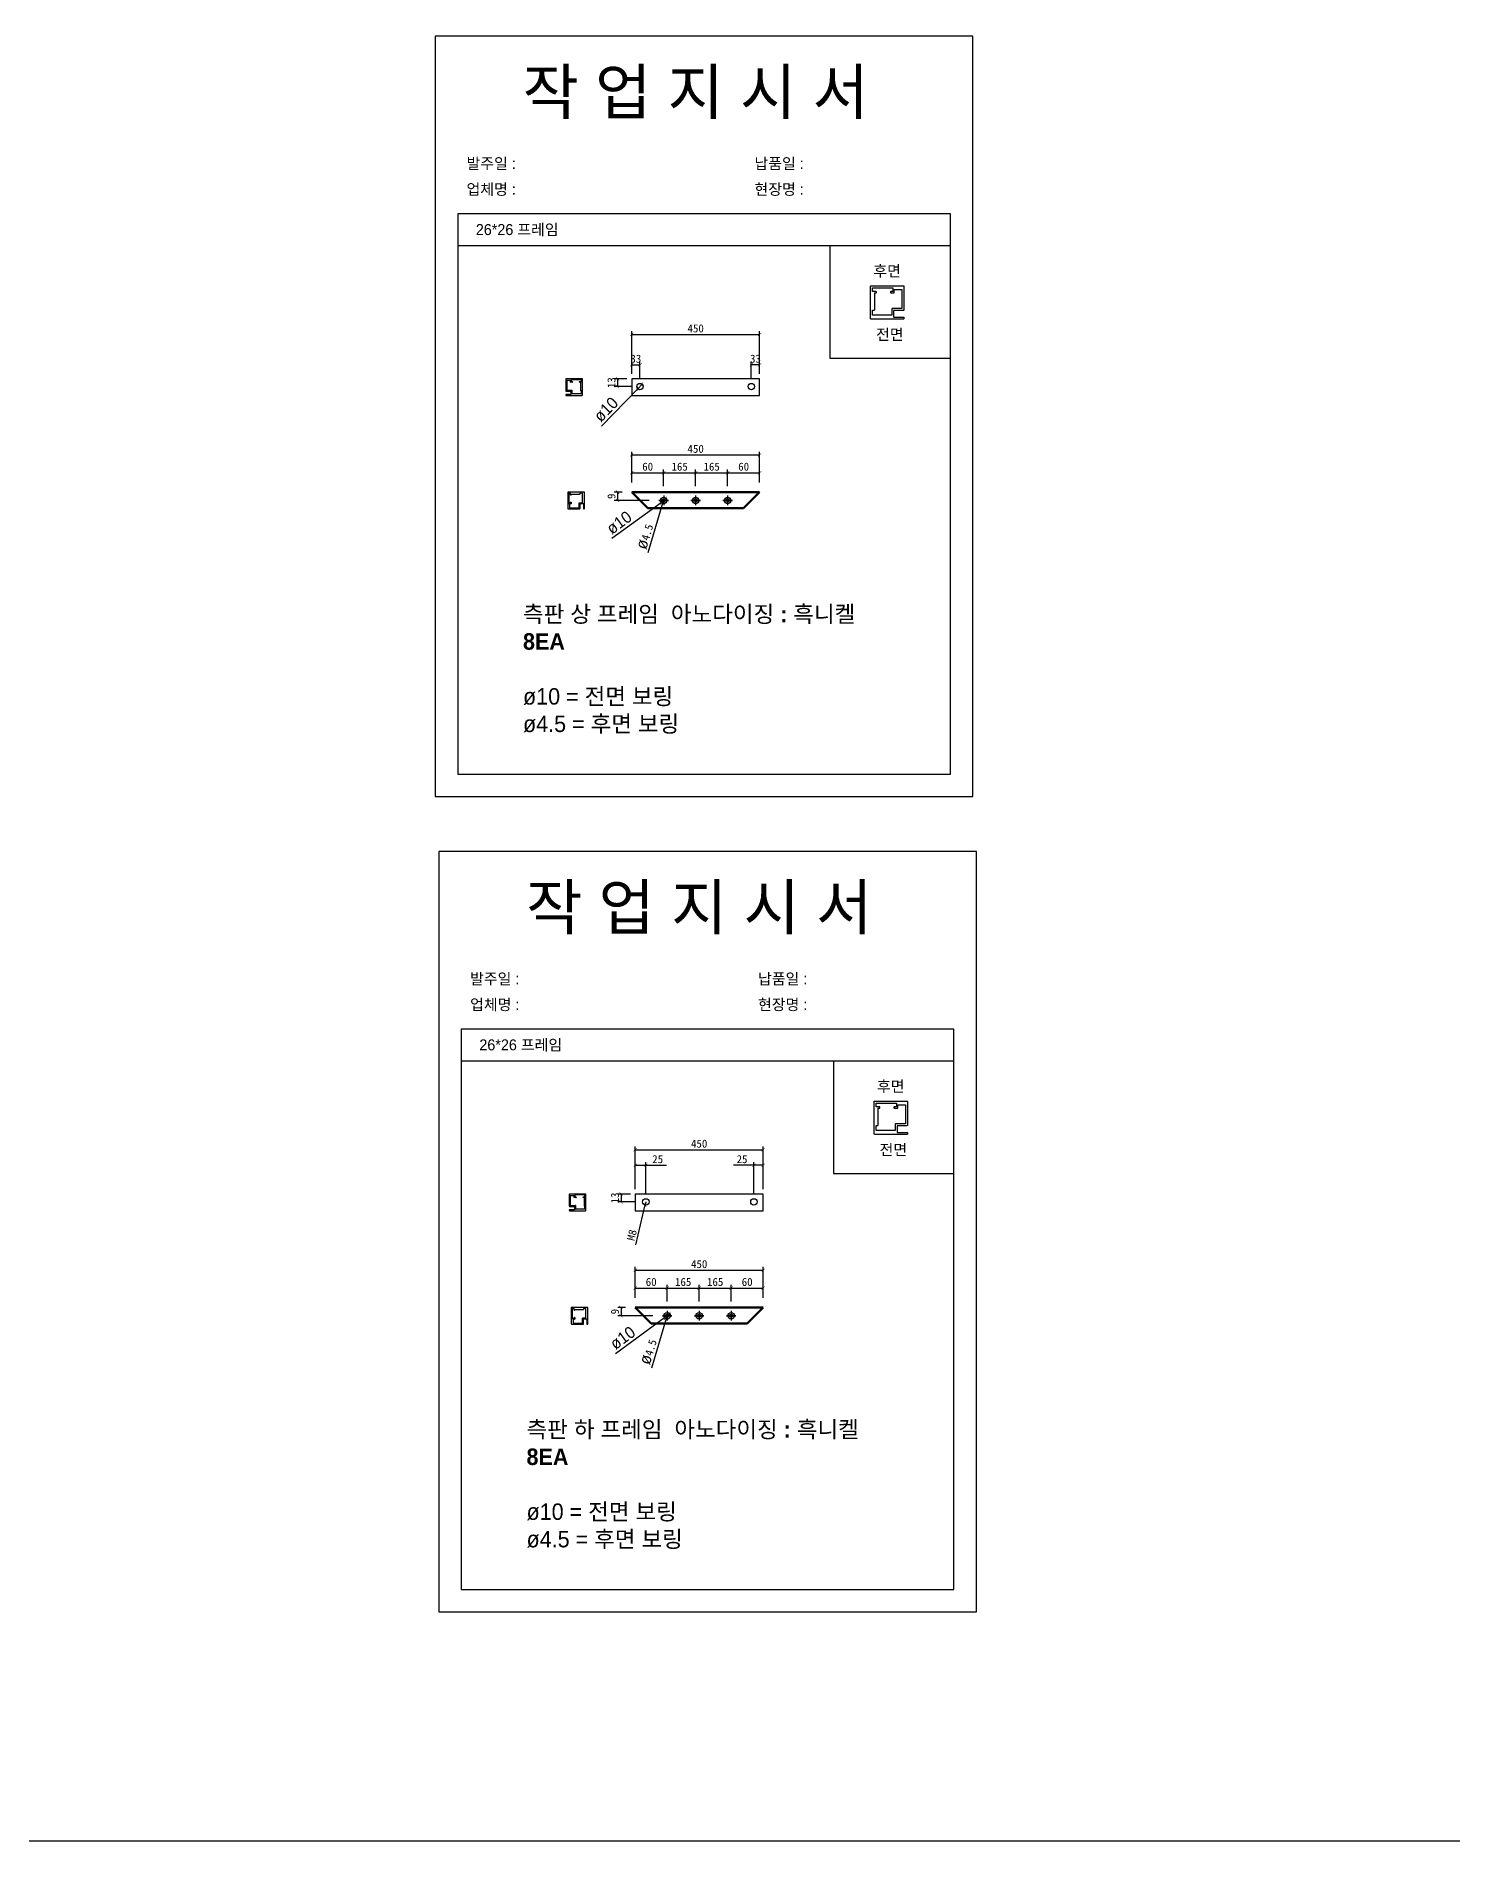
# Model space of a CAD drawing. Header units: millimetres. Extents: x -44117 to 256353, y -2095463 to 65325.
# Drawn here: x 118023 to 122451, y -62623 to -56983 of the extents above; entities that cross this region are included whole.
import ezdxf

# ---------------------------------------------------------------- set-up
doc = ezdxf.new("R2010")
doc.units = ezdxf.units.MM
doc.header["$LTSCALE"] = 10
doc.layers.add('Layer1', color=7, linetype='Continuous', lineweight=70)
doc.dimstyles.new('ISO-25', dxfattribs={"dimtxt": 2.5, "dimasz": 2.5, "dimexe": 1, "dimexo": 1, "dimtad": 1, "dimtxsty": 'Standard', "dimblk": 'ARCHTICK', "dimcen": 2.5, "dimadec": 0, "dimazin": 0, "dimtfac": 1, "dimtmove": 0, "dimatfit": 3, "dimfxl": 0, "dimarcsym": 0})

# ---------------------------------------------------------------- blocks, each defined once
blk = doc.blocks.new('_ArchTick')
at = {"color": 0, "linetype": 'ByBlock', "const_width": 0.15}
blk.add_lwpolyline([(-0.5, -0.5), (0.5, 0.5)], dxfattribs=at)
blk = doc.blocks.new('*D2338')
at = {"color": 0, "lineweight": -2}
for p, q in [((119884.2, -58378.5), (119884.2, -58337.8)), ((119884.2, -58347.8), (119984.2, -58347.8)), ((119984.2, -58389.5), (119984.2, -58337.8))]:
    blk.add_line(p, q, dxfattribs=at)
at = {"layer": 'Defpoints', "color": 0}
for p in [(119984.2, -58347.8), (119884.2, -58408.5), (119984.2, -58419.5)]:
    blk.add_point(p, dxfattribs=at)
at = {"color": 0, "lineweight": -2, "xscale": 10, "yscale": 10, "zscale": 10, "rotation": 180}
blk.add_blockref('_ArchTick', (119884.2, -58347.8), dxfattribs=at)
at = {"color": 0, "lineweight": -2, "xscale": 10, "yscale": 10, "zscale": 10}
blk.add_blockref('_ArchTick', (119984.2, -58347.8), dxfattribs=at)
at = {"color": 0, "insert": (119934.2, -58329), "char_height": 25, "attachment_point": 5}
blk.add_mtext('60', dxfattribs=at)
blk = doc.blocks.new('*D2339')
at = {"color": 0, "lineweight": -2}
for p, q in [((119984.2, -58389.5), (119984.2, -58337.8)), ((119984.2, -58347.8), (120084.2, -58347.8)), ((120084.2, -58389.5), (120084.2, -58337.8))]:
    blk.add_line(p, q, dxfattribs=at)
at = {"layer": 'Defpoints', "color": 0}
for p in [(120084.2, -58347.8), (119984.2, -58419.5), (120084.2, -58419.5)]:
    blk.add_point(p, dxfattribs=at)
at = {"color": 0, "lineweight": -2, "xscale": 10, "yscale": 10, "zscale": 10, "rotation": 180}
blk.add_blockref('_ArchTick', (119984.2, -58347.8), dxfattribs=at)
at = {"color": 0, "lineweight": -2, "xscale": 10, "yscale": 10, "zscale": 10}
blk.add_blockref('_ArchTick', (120084.2, -58347.8), dxfattribs=at)
at = {"color": 0, "insert": (120034.2, -58329), "char_height": 25, "attachment_point": 5}
blk.add_mtext('165', dxfattribs=at)
blk = doc.blocks.new('*D2340')
at = {"color": 0, "lineweight": -2}
for p, q in [((120084.2, -58389.5), (120084.2, -58337.8)), ((120084.2, -58347.8), (120184.2, -58347.8)), ((120184.2, -58389.5), (120184.2, -58337.8))]:
    blk.add_line(p, q, dxfattribs=at)
at = {"layer": 'Defpoints', "color": 0}
for p in [(120184.2, -58347.8), (120084.2, -58419.5), (120184.2, -58419.5)]:
    blk.add_point(p, dxfattribs=at)
at = {"color": 0, "lineweight": -2, "xscale": 10, "yscale": 10, "zscale": 10, "rotation": 180}
blk.add_blockref('_ArchTick', (120084.2, -58347.8), dxfattribs=at)
at = {"color": 0, "lineweight": -2, "xscale": 10, "yscale": 10, "zscale": 10}
blk.add_blockref('_ArchTick', (120184.2, -58347.8), dxfattribs=at)
at = {"color": 0, "insert": (120134.2, -58329), "char_height": 25, "attachment_point": 5}
blk.add_mtext('165', dxfattribs=at)
blk = doc.blocks.new('*D2341')
at = {"color": 0, "lineweight": -2}
for p, q in [((120184.2, -58389.5), (120184.2, -58337.8)), ((120184.2, -58347.8), (120284.2, -58347.8)), ((120284.2, -58378.5), (120284.2, -58337.8))]:
    blk.add_line(p, q, dxfattribs=at)
at = {"layer": 'Defpoints', "color": 0}
for p in [(120284.2, -58347.8), (120184.2, -58419.5), (120284.2, -58408.5)]:
    blk.add_point(p, dxfattribs=at)
at = {"color": 0, "lineweight": -2, "xscale": 10, "yscale": 10, "zscale": 10, "rotation": 180}
blk.add_blockref('_ArchTick', (120184.2, -58347.8), dxfattribs=at)
at = {"color": 0, "lineweight": -2, "xscale": 10, "yscale": 10, "zscale": 10}
blk.add_blockref('_ArchTick', (120284.2, -58347.8), dxfattribs=at)
at = {"color": 0, "insert": (120234.2, -58329), "char_height": 25, "attachment_point": 5}
blk.add_mtext('60', dxfattribs=at)
blk = doc.blocks.new('*D2342')
at = {"color": 0, "lineweight": -2}
for p, q in [((119884.2, -58378.5), (119884.2, -58282.1)), ((119884.2, -58292.1), (120284.2, -58292.1)), ((120284.2, -58378.5), (120284.2, -58282.1))]:
    blk.add_line(p, q, dxfattribs=at)
at = {"layer": 'Defpoints', "color": 0}
for p in [(120284.2, -58292.1), (119884.2, -58408.5), (120284.2, -58408.5)]:
    blk.add_point(p, dxfattribs=at)
at = {"color": 0, "lineweight": -2, "xscale": 10, "yscale": 10, "zscale": 10, "rotation": 180}
blk.add_blockref('_ArchTick', (119884.2, -58292.1), dxfattribs=at)
at = {"color": 0, "lineweight": -2, "xscale": 10, "yscale": 10, "zscale": 10}
blk.add_blockref('_ArchTick', (120284.2, -58292.1), dxfattribs=at)
at = {"color": 0, "insert": (120084.2, -58273.3), "char_height": 25, "attachment_point": 5}
blk.add_mtext('450', dxfattribs=at)
blk = doc.blocks.new('*D2343')
at = {"color": 0, "lineweight": -2}
for p, q in [((119854.2, -58408.5), (119829.8, -58408.5)), ((119839.8, -58408.5), (119839.8, -58434.5)), ((119939.2, -58434.5), (119829.8, -58434.5))]:
    blk.add_line(p, q, dxfattribs=at)
at = {"layer": 'Defpoints', "color": 0}
for p in [(119884.2, -58408.5), (119839.8, -58434.5), (119969.2, -58434.5)]:
    blk.add_point(p, dxfattribs=at)
at = {"color": 0, "lineweight": -2, "xscale": 10, "yscale": 10, "zscale": 10}
for p, rotation in [((119839.8, -58408.5), 90), ((119839.8, -58434.5), 270)]:
    blk.add_blockref('_ArchTick', p, dxfattribs=dict(at, rotation=rotation))
at = {"color": 0, "insert": (119821.1, -58421.5), "char_height": 25, "attachment_point": 5, "rotation": 90}
blk.add_mtext('9', dxfattribs=at)
blk = doc.blocks.new('*D2344')
at = {"color": 0, "lineweight": -2}
for p, q in [((119822.2, -58552.7), (119976.1, -58440.4)), ((119992.3, -58428.6), (119976.1, -58440.4)), ((119992.3, -58428.6), (119992.3, -58428.6))]:
    blk.add_line(p, q, dxfattribs=at)
at = {"layer": 'Defpoints', "color": 0}
for p in [(119976.1, -58440.4), (119992.3, -58428.6)]:
    blk.add_point(p, dxfattribs=at)
at = {"color": 0, "lineweight": -2, "xscale": 10, "yscale": 10, "zscale": 10}
for p, rotation in [((119992.3, -58428.6), 216.1012390734523), ((119976.1, -58440.4), 36.10123907345231)]:
    blk.add_blockref('_ArchTick', p, dxfattribs=dict(at, rotation=rotation))
at = {"color": 0, "insert": (119845, -58503.8), "char_height": 25, "attachment_point": 5, "rotation": 36.1012}
blk.add_mtext('{\\fGulim|b0|i0|c129|p50;\\H1.4583x;ø10}', dxfattribs=at)
blk = doc.blocks.new('*D2345')
at = {"color": 0, "lineweight": -2}
for p, q in [((119935.8, -58597.2), (119982.8, -58439.3)), ((119985.6, -58429.7), (119982.8, -58439.3)), ((119985.6, -58429.7), (119985.6, -58429.7))]:
    blk.add_line(p, q, dxfattribs=at)
at = {"layer": 'Defpoints', "color": 0}
for p in [(119982.8, -58439.3), (119985.6, -58429.7)]:
    blk.add_point(p, dxfattribs=at)
at = {"color": 0, "lineweight": -2, "xscale": 10, "yscale": 10, "zscale": 10}
for p, rotation in [((119985.6, -58429.7), 253.4259467267671), ((119982.8, -58439.3), 73.42594672676715)]:
    blk.add_blockref('_ArchTick', p, dxfattribs=dict(at, rotation=rotation))
at = {"color": 0, "insert": (119923.8, -58546.5), "char_height": 25, "attachment_point": 5, "rotation": 73.4259}
blk.add_mtext('{\\fGulim|b0|i0|c129|p50;\\H1.4583x;ø}4.5', dxfattribs=at)
blk = doc.blocks.new('*D2346')
at = {"color": 0, "lineweight": -2}
for p, q in [((119884.2, -58024.2), (119884.2, -57905.7)), ((119884.2, -57915.7), (120284.2, -57915.7)), ((120284.2, -58024.2), (120284.2, -57905.7))]:
    blk.add_line(p, q, dxfattribs=at)
at = {"layer": 'Defpoints', "color": 0}
for p in [(120284.2, -57915.7), (119884.2, -58054.2), (120284.2, -58054.2)]:
    blk.add_point(p, dxfattribs=at)
at = {"color": 0, "lineweight": -2, "xscale": 10, "yscale": 10, "zscale": 10, "rotation": 180}
blk.add_blockref('_ArchTick', (119884.2, -57915.7), dxfattribs=at)
at = {"color": 0, "lineweight": -2, "xscale": 10, "yscale": 10, "zscale": 10}
blk.add_blockref('_ArchTick', (120284.2, -57915.7), dxfattribs=at)
at = {"color": 0, "insert": (120084.2, -57897), "char_height": 25, "attachment_point": 5}
blk.add_mtext('450', dxfattribs=at)
blk = doc.blocks.new('*D2358')
at = {"color": 0, "lineweight": -2}
for p, q in [((119789.5, -58202.2), (119903.2, -58085.8)), ((119917.2, -58071.5), (119903.2, -58085.8)), ((119917.2, -58071.5), (119917.2, -58071.5))]:
    blk.add_line(p, q, dxfattribs=at)
at = {"layer": 'Defpoints', "color": 0}
for p in [(119903.2, -58085.8), (119917.2, -58071.5)]:
    blk.add_point(p, dxfattribs=at)
at = {"color": 0, "lineweight": -2, "xscale": 10, "yscale": 10, "zscale": 10}
for p, rotation in [((119903.2, -58085.8), 45.66113851757733), ((119917.2, -58071.5), 225.6611385175773)]:
    blk.add_blockref('_ArchTick', p, dxfattribs=dict(at, rotation=rotation))
at = {"color": 0, "insert": (119803.9, -58150.2), "char_height": 25, "attachment_point": 5, "rotation": 45.6611}
blk.add_mtext('{\\fGulim|b0|i0|c129|p50;\\H1.4583x;ø10}', dxfattribs=at)
blk = doc.blocks.new('*D2359')
at = {"color": 0, "lineweight": -2}
for p, q in [((119869.2, -58054.2), (119829.9, -58054.2)), ((119885.2, -58078.7), (119829.9, -58078.7)), ((119839.9, -58054.2), (119839.9, -58078.7))]:
    blk.add_line(p, q, dxfattribs=at)
at = {"layer": 'Defpoints', "color": 0}
for p in [(119839.9, -58078.7), (119884.2, -58054.2), (119900.2, -58078.7)]:
    blk.add_point(p, dxfattribs=at)
at = {"color": 0, "lineweight": -2, "xscale": 10, "yscale": 10, "zscale": 10}
for p, rotation in [((119839.9, -58054.2), 90), ((119839.9, -58078.7), 270)]:
    blk.add_blockref('_ArchTick', p, dxfattribs=dict(at, rotation=rotation))
at = {"color": 0, "insert": (119821.2, -58066.4), "char_height": 25, "attachment_point": 5, "rotation": 90}
blk.add_mtext('13', dxfattribs=at)
blk = doc.blocks.new('*D2360')
at = {"color": 0, "lineweight": -2}
for p, q in [((119884.2, -58039.2), (119884.2, -58000.4)), ((119884.2, -58010.4), (119910.2, -58010.4)), ((119910.2, -58053.7), (119910.2, -58000.4))]:
    blk.add_line(p, q, dxfattribs=at)
at = {"layer": 'Defpoints', "color": 0}
for p in [(119910.2, -58010.4), (119884.2, -58054.2), (119910.2, -58068.7)]:
    blk.add_point(p, dxfattribs=at)
at = {"color": 0, "lineweight": -2, "xscale": 10, "yscale": 10, "zscale": 10, "rotation": 180}
blk.add_blockref('_ArchTick', (119884.2, -58010.4), dxfattribs=at)
at = {"color": 0, "lineweight": -2, "xscale": 10, "yscale": 10, "zscale": 10}
blk.add_blockref('_ArchTick', (119910.2, -58010.4), dxfattribs=at)
at = {"color": 0, "insert": (119897.2, -57991.7), "char_height": 25, "attachment_point": 5}
blk.add_mtext('33', dxfattribs=at)
blk = doc.blocks.new('*D2361')
at = {"color": 0, "lineweight": -2}
for p, q in [((120258.2, -58053.7), (120258.2, -58000.4)), ((120284.2, -58010.4), (120258.2, -58010.4)), ((120284.2, -58039.2), (120284.2, -58000.4))]:
    blk.add_line(p, q, dxfattribs=at)
at = {"layer": 'Defpoints', "color": 0}
for p in [(120258.2, -58010.4), (120258.2, -58068.7), (120284.2, -58054.2)]:
    blk.add_point(p, dxfattribs=at)
at = {"color": 0, "lineweight": -2, "xscale": 10, "yscale": 10, "zscale": 10, "rotation": 180}
blk.add_blockref('_ArchTick', (120258.2, -58010.4), dxfattribs=at)
at = {"color": 0, "lineweight": -2, "xscale": 10, "yscale": 10, "zscale": 10}
blk.add_blockref('_ArchTick', (120284.2, -58010.4), dxfattribs=at)
at = {"color": 0, "insert": (120271.2, -57991.7), "char_height": 25, "attachment_point": 5}
blk.add_mtext('33', dxfattribs=at)
blk = doc.blocks.new('*D2377')
at = {"color": 0, "lineweight": -2}
for p, q in [((119895.2, -60926.1), (119895.2, -60885.4)), ((119895.2, -60895.4), (119995.2, -60895.4)), ((119995.2, -60937.1), (119995.2, -60885.4))]:
    blk.add_line(p, q, dxfattribs=at)
at = {"layer": 'Defpoints', "color": 0}
for p in [(119995.2, -60895.4), (119895.2, -60956.1), (119995.2, -60967.1)]:
    blk.add_point(p, dxfattribs=at)
at = {"color": 0, "lineweight": -2, "xscale": 10, "yscale": 10, "zscale": 10, "rotation": 180}
blk.add_blockref('_ArchTick', (119895.2, -60895.4), dxfattribs=at)
at = {"color": 0, "lineweight": -2, "xscale": 10, "yscale": 10, "zscale": 10}
blk.add_blockref('_ArchTick', (119995.2, -60895.4), dxfattribs=at)
at = {"color": 0, "insert": (119945.2, -60876.6), "char_height": 25, "attachment_point": 5}
blk.add_mtext('60', dxfattribs=at)
blk = doc.blocks.new('*D2378')
at = {"color": 0, "lineweight": -2}
for p, q in [((119995.2, -60937.1), (119995.2, -60885.4)), ((119995.2, -60895.4), (120095.2, -60895.4)), ((120095.2, -60937.1), (120095.2, -60885.4))]:
    blk.add_line(p, q, dxfattribs=at)
at = {"layer": 'Defpoints', "color": 0}
for p in [(120095.2, -60895.4), (119995.2, -60967.1), (120095.2, -60967.1)]:
    blk.add_point(p, dxfattribs=at)
at = {"color": 0, "lineweight": -2, "xscale": 10, "yscale": 10, "zscale": 10, "rotation": 180}
blk.add_blockref('_ArchTick', (119995.2, -60895.4), dxfattribs=at)
at = {"color": 0, "lineweight": -2, "xscale": 10, "yscale": 10, "zscale": 10}
blk.add_blockref('_ArchTick', (120095.2, -60895.4), dxfattribs=at)
at = {"color": 0, "insert": (120045.2, -60876.6), "char_height": 25, "attachment_point": 5}
blk.add_mtext('165', dxfattribs=at)
blk = doc.blocks.new('*D2379')
at = {"color": 0, "lineweight": -2}
for p, q in [((120095.2, -60937.1), (120095.2, -60885.4)), ((120095.2, -60895.4), (120195.2, -60895.4)), ((120195.2, -60937.1), (120195.2, -60885.4))]:
    blk.add_line(p, q, dxfattribs=at)
at = {"layer": 'Defpoints', "color": 0}
for p in [(120195.2, -60895.4), (120095.2, -60967.1), (120195.2, -60967.1)]:
    blk.add_point(p, dxfattribs=at)
at = {"color": 0, "lineweight": -2, "xscale": 10, "yscale": 10, "zscale": 10, "rotation": 180}
blk.add_blockref('_ArchTick', (120095.2, -60895.4), dxfattribs=at)
at = {"color": 0, "lineweight": -2, "xscale": 10, "yscale": 10, "zscale": 10}
blk.add_blockref('_ArchTick', (120195.2, -60895.4), dxfattribs=at)
at = {"color": 0, "insert": (120145.2, -60876.6), "char_height": 25, "attachment_point": 5}
blk.add_mtext('165', dxfattribs=at)
blk = doc.blocks.new('*D2380')
at = {"color": 0, "lineweight": -2}
for p, q in [((120195.2, -60937.1), (120195.2, -60885.4)), ((120195.2, -60895.4), (120295.2, -60895.4)), ((120295.2, -60926.1), (120295.2, -60885.4))]:
    blk.add_line(p, q, dxfattribs=at)
at = {"layer": 'Defpoints', "color": 0}
for p in [(120295.2, -60895.4), (120295.2, -60956.1), (120195.2, -60967.1)]:
    blk.add_point(p, dxfattribs=at)
at = {"color": 0, "lineweight": -2, "xscale": 10, "yscale": 10, "zscale": 10, "rotation": 180}
blk.add_blockref('_ArchTick', (120195.2, -60895.4), dxfattribs=at)
at = {"color": 0, "lineweight": -2, "xscale": 10, "yscale": 10, "zscale": 10}
blk.add_blockref('_ArchTick', (120295.2, -60895.4), dxfattribs=at)
at = {"color": 0, "insert": (120245.2, -60876.6), "char_height": 25, "attachment_point": 5}
blk.add_mtext('60', dxfattribs=at)
blk = doc.blocks.new('*D2381')
at = {"color": 0, "lineweight": -2}
for p, q in [((119895.2, -60926.1), (119895.2, -60829.7)), ((119895.2, -60839.7), (120295.2, -60839.7)), ((120295.2, -60926.1), (120295.2, -60829.7))]:
    blk.add_line(p, q, dxfattribs=at)
at = {"layer": 'Defpoints', "color": 0}
for p in [(120295.2, -60839.7), (119895.2, -60956.1), (120295.2, -60956.1)]:
    blk.add_point(p, dxfattribs=at)
at = {"color": 0, "lineweight": -2, "xscale": 10, "yscale": 10, "zscale": 10, "rotation": 180}
blk.add_blockref('_ArchTick', (119895.2, -60839.7), dxfattribs=at)
at = {"color": 0, "lineweight": -2, "xscale": 10, "yscale": 10, "zscale": 10}
blk.add_blockref('_ArchTick', (120295.2, -60839.7), dxfattribs=at)
at = {"color": 0, "insert": (120095.2, -60820.9), "char_height": 25, "attachment_point": 5}
blk.add_mtext('450', dxfattribs=at)
blk = doc.blocks.new('*D2382')
at = {"color": 0, "lineweight": -2}
for p, q in [((119865.2, -60956.1), (119840.9, -60956.1)), ((119850.9, -60956.1), (119850.9, -60982.1)), ((119950.2, -60982.1), (119840.9, -60982.1))]:
    blk.add_line(p, q, dxfattribs=at)
at = {"layer": 'Defpoints', "color": 0}
for p in [(119895.2, -60956.1), (119850.9, -60982.1), (119980.2, -60982.1)]:
    blk.add_point(p, dxfattribs=at)
at = {"color": 0, "lineweight": -2, "xscale": 10, "yscale": 10, "zscale": 10}
for p, rotation in [((119850.9, -60956.1), 90), ((119850.9, -60982.1), 270)]:
    blk.add_blockref('_ArchTick', p, dxfattribs=dict(at, rotation=rotation))
at = {"color": 0, "insert": (119832.1, -60969.1), "char_height": 25, "attachment_point": 5, "rotation": 90}
blk.add_mtext('9', dxfattribs=at)
blk = doc.blocks.new('*D2383')
at = {"color": 0, "lineweight": -2}
for p, q in [((119833.2, -61100.3), (119987.2, -60988)), ((120003.3, -60976.2), (119987.2, -60988)), ((120003.3, -60976.2), (120003.3, -60976.2))]:
    blk.add_line(p, q, dxfattribs=at)
at = {"layer": 'Defpoints', "color": 0}
for p in [(119987.2, -60988), (120003.3, -60976.2)]:
    blk.add_point(p, dxfattribs=at)
at = {"color": 0, "lineweight": -2, "xscale": 10, "yscale": 10, "zscale": 10}
for p, rotation in [((119987.2, -60988), 36.10123907346915), ((120003.3, -60976.2), 216.1012390734691)]:
    blk.add_blockref('_ArchTick', p, dxfattribs=dict(at, rotation=rotation))
at = {"color": 0, "insert": (119856, -61051.4), "char_height": 25, "attachment_point": 5, "rotation": 36.1012}
blk.add_mtext('{\\fGulim|b0|i0|c129|p50;\\H1.4583x;ø10}', dxfattribs=at)
blk = doc.blocks.new('*D2384')
at = {"color": 0, "lineweight": -2}
for p, q in [((119946.8, -61144.8), (119993.8, -60986.9)), ((119996.7, -60977.3), (119993.8, -60986.9)), ((119996.7, -60977.3), (119996.7, -60977.3))]:
    blk.add_line(p, q, dxfattribs=at)
at = {"layer": 'Defpoints', "color": 0}
for p in [(119993.8, -60986.9), (119996.7, -60977.3)]:
    blk.add_point(p, dxfattribs=at)
at = {"color": 0, "lineweight": -2, "xscale": 10, "yscale": 10, "zscale": 10}
for p, rotation in [((119993.8, -60986.9), 73.42594672676715), ((119996.7, -60977.3), 253.4259467267671)]:
    blk.add_blockref('_ArchTick', p, dxfattribs=dict(at, rotation=rotation))
at = {"color": 0, "insert": (119934.8, -61094.1), "char_height": 25, "attachment_point": 5, "rotation": 73.4259}
blk.add_mtext('{\\fGulim|b0|i0|c129|p50;\\H1.4583x;ø}4.5', dxfattribs=at)
blk = doc.blocks.new('*D2385')
at = {"color": 0, "lineweight": -2}
for p, q in [((119895.2, -60571.8), (119895.2, -60453.3)), ((120295.2, -60571.8), (120295.2, -60453.3)), ((119895.2, -60463.3), (120295.2, -60463.3))]:
    blk.add_line(p, q, dxfattribs=at)
at = {"layer": 'Defpoints', "color": 0}
for p in [(120295.2, -60463.3), (119895.2, -60601.8), (120295.2, -60601.8)]:
    blk.add_point(p, dxfattribs=at)
at = {"color": 0, "lineweight": -2, "xscale": 10, "yscale": 10, "zscale": 10, "rotation": 180}
blk.add_blockref('_ArchTick', (119895.2, -60463.3), dxfattribs=at)
at = {"color": 0, "lineweight": -2, "xscale": 10, "yscale": 10, "zscale": 10}
blk.add_blockref('_ArchTick', (120295.2, -60463.3), dxfattribs=at)
at = {"color": 0, "insert": (120095.2, -60444.6), "char_height": 25, "attachment_point": 5}
blk.add_mtext('450', dxfattribs=at)
blk = doc.blocks.new('*D2386')
at = {"color": 0, "lineweight": -2}
for p, q in [((119880.2, -60601.8), (119841, -60601.8)), ((119851, -60601.8), (119851, -60626.3)), ((119896.2, -60626.3), (119841, -60626.3))]:
    blk.add_line(p, q, dxfattribs=at)
at = {"layer": 'Defpoints', "color": 0}
for p in [(119895.2, -60601.8), (119851, -60626.3), (119911.2, -60626.3)]:
    blk.add_point(p, dxfattribs=at)
at = {"color": 0, "lineweight": -2, "xscale": 10, "yscale": 10, "zscale": 10}
for p, rotation in [((119851, -60601.8), 90), ((119851, -60626.3), 270)]:
    blk.add_blockref('_ArchTick', p, dxfattribs=dict(at, rotation=rotation))
at = {"color": 0, "insert": (119832.2, -60614), "char_height": 25, "attachment_point": 5, "rotation": 90}
blk.add_mtext('13', dxfattribs=at)
blk = doc.blocks.new('*D2387')
at = {"color": 0, "lineweight": -2}
for p, q in [((119895.2, -60586.8), (119895.2, -60501.8)), ((119895.2, -60511.8), (119928.4, -60511.8)), ((119928.4, -60601.3), (119928.4, -60501.8)), ((119928.4, -60511.8), (119992.6, -60511.8))]:
    blk.add_line(p, q, dxfattribs=at)
at = {"layer": 'Defpoints', "color": 0}
for p in [(119928.4, -60511.8), (119895.2, -60601.8), (119928.4, -60616.3)]:
    blk.add_point(p, dxfattribs=at)
at = {"color": 0, "lineweight": -2, "xscale": 10, "yscale": 10, "zscale": 10, "rotation": 180}
blk.add_blockref('_ArchTick', (119895.2, -60511.8), dxfattribs=at)
at = {"color": 0, "lineweight": -2, "xscale": 10, "yscale": 10, "zscale": 10}
blk.add_blockref('_ArchTick', (119928.4, -60511.8), dxfattribs=at)
at = {"color": 0, "insert": (119965.5, -60493), "char_height": 25, "attachment_point": 5}
blk.add_mtext('25', dxfattribs=at)
blk = doc.blocks.new('*D2388')
at = {"color": 0, "lineweight": -2}
for p, q in [((120266.3, -60511.8), (120202.1, -60511.8)), ((120266.3, -60601.3), (120266.3, -60501.8)), ((120295.2, -60511.8), (120266.3, -60511.8)), ((120295.2, -60586.8), (120295.2, -60501.8))]:
    blk.add_line(p, q, dxfattribs=at)
at = {"layer": 'Defpoints', "color": 0}
for p in [(120266.3, -60511.8), (120266.3, -60616.3), (120295.2, -60601.8)]:
    blk.add_point(p, dxfattribs=at)
at = {"color": 0, "lineweight": -2, "xscale": 10, "yscale": 10, "zscale": 10, "rotation": 180}
blk.add_blockref('_ArchTick', (120266.3, -60511.8), dxfattribs=at)
at = {"color": 0, "lineweight": -2, "xscale": 10, "yscale": 10, "zscale": 10}
blk.add_blockref('_ArchTick', (120295.2, -60511.8), dxfattribs=at)
at = {"color": 0, "insert": (120229.2, -60493), "char_height": 25, "attachment_point": 5}
blk.add_mtext('25', dxfattribs=at)
blk = doc.blocks.new('*D2389')
at = {"color": 0, "lineweight": -2}
for p in [(119896.8, -60760.7), (119928.4, -60626.3)]:
    blk.add_line(p, (119926.2, -60636), dxfattribs=at)
at = {"layer": 'Defpoints', "color": 0}
for p in [(119926.2, -60636), (119928.4, -60626.3)]:
    blk.add_point(p, dxfattribs=at)
at = {"color": 0, "lineweight": -2, "xscale": 10, "yscale": 10, "zscale": 10, "rotation": 76.74817852863761}
blk.add_blockref('_ArchTick', (119926.2, -60636), dxfattribs=at)
at = {"color": 0, "insert": (119884.8, -60730), "char_height": 25, "attachment_point": 5, "rotation": 76.7482}
blk.add_mtext('M8', dxfattribs=at)

msp = doc.modelspace()

# ---------------------------------------------------------------- linework, layer by layer
for p, q in [((120880.49561, -57538.66723), (119340.49561, -57538.66723)), ((120880.49561, -57638.66723), (119340.49561, -57638.66723)), ((120636.94002, -57781.7506), (120636.94002, -57769.7506)), ((120636.94002, -57769.7506), (120700.94002, -57769.7506)), ((120647.74002, -57781.7506), (120636.94002, -57781.7506)), ((120642.94002, -57785.7506), (120647.74002, -57785.7506)), ((120642.94002, -57785.7506), (120642.94002, -57839.7506)), ((120648.94002, -57784.5506), (120648.94002, -57782.9506)), ((120692.94002, -57782.9506), (120692.94002, -57784.5506)), ((120700.94002, -57781.7506), (120694.14002, -57781.7506)), ((120694.14002, -57785.7506), (120703.74002, -57785.7506)), ((120700.94002, -57769.7506), (120700.94002, -57781.7506)), ((120704.94002, -57784.5506), (120704.94002, -57775.7506)), ((120704.94002, -57775.7506), (120728.94002, -57775.7506)), ((120728.94002, -57775.7506), (120728.94002, -57834.9506)), ((120636.94002, -57855.7506), (120636.94002, -57839.7506)), ((120636.94002, -57839.7506), (120642.94002, -57839.7506)), ((120696.94002, -57855.7506), (120636.94002, -57855.7506)), ((120696.94002, -57836.1506), (120696.94002, -57840.9506)), ((120696.94002, -57840.9506), (120696.94002, -57855.7506)), ((120696.94002, -57840.9506), (120696.94002, -57840.9506)), ((120702.94002, -57834.9506), (120698.14002, -57834.9506)), ((120728.94002, -57834.9506), (120702.94002, -57834.9506)), ((119693.27197, -58060.16603), (119681.27197, -58060.16603)), ((119681.27197, -58060.16603), (119681.27197, -58089.76603)), ((119693.27197, -58064.56603), (119693.27197, -58060.16603)), ((119698.67197, -58065.16603), (119693.87197, -58065.16603)), ((119727.27197, -58057.16603), (119695.27197, -58057.16603)), ((119695.27197, -58057.16603), (119695.27197, -58063.16603)), ((119695.27197, -58063.16603), (119698.67197, -58063.16603)), ((119699.27197, -58063.76603), (119699.27197, -58064.56603)), ((119721.27197, -58064.56603), (119721.27197, -58063.76603)), ((119721.87197, -58063.16603), (119727.27197, -58063.16603)), ((119724.27197, -58065.16603), (119721.87197, -58065.16603)), ((119724.27197, -58065.16603), (119724.27197, -58092.16603)), ((119727.27197, -58063.16603), (119727.27197, -58057.16603)), ((120284.21879, -58054.16603), (119884.21879, -58054.16603)), ((119884.21879, -58054.16603), (119884.21879, -58106.16603)), ((120284.21879, -58106.16603), (120284.21879, -58054.16603)), ((119681.27197, -58089.76603), (119694.27197, -58089.76603)), ((119694.27197, -58089.76603), (119696.67197, -58089.76603)), ((119697.27197, -58090.36603), (119697.27197, -58092.76603)), ((119697.27197, -58092.76603), (119697.27197, -58100.16603)), ((119697.27197, -58092.76603), (119697.27197, -58092.76603)), ((119697.27197, -58100.16603), (119727.27197, -58100.16603)), ((119727.27197, -58092.16603), (119724.27197, -58092.16603)), ((119727.27197, -58100.16603), (119727.27197, -58092.16603)), ((119884.21879, -58106.16603), (120284.21879, -58106.16603)), ((119693.32327, -58411.50635), (119687.32327, -58411.50635)), ((119687.32327, -58411.50635), (119687.32327, -58443.50635)), ((119693.32327, -58416.90635), (119693.32327, -58411.50635)), ((119694.72327, -58417.50635), (119693.92327, -58417.50635)), ((119695.32327, -58414.50635), (119695.32327, -58416.90635)), ((119695.32327, -58414.50635), (119722.32327, -58414.50635)), ((119730.32327, -58411.50635), (119722.32327, -58411.50635)), ((119722.32327, -58411.50635), (119722.32327, -58414.50635)), ((119730.32327, -58441.50635), (119730.32327, -58411.50635)), ((119687.32327, -58443.50635), (119693.32327, -58443.50635)), ((119694.72327, -58445.50635), (119690.32327, -58445.50635)), ((119690.32327, -58445.50635), (119690.32327, -58457.50635)), ((119690.32327, -58457.50635), (119719.92327, -58457.50635)), ((119693.32327, -58443.50635), (119693.32327, -58440.10635)), ((119693.92327, -58439.50635), (119694.72327, -58439.50635)), ((119695.32327, -58440.10635), (119695.32327, -58444.90635)), ((119719.92327, -58444.50635), (119719.92327, -58442.10635)), ((119719.92327, -58457.50635), (119719.92327, -58444.50635)), ((119720.52327, -58441.50635), (119722.92327, -58441.50635)), ((119722.92327, -58441.50635), (119730.32327, -58441.50635)), ((119722.92327, -58441.50635), (119722.92327, -58441.50635)), ((120891.52418, -60086.2668), (119351.52418, -60086.2668)), ((120891.52418, -60186.2668), (119351.52418, -60186.2668)), ((120647.96859, -60329.35017), (120647.96859, -60317.35017)), ((120647.96859, -60317.35017), (120711.96859, -60317.35017)), ((120658.76859, -60329.35017), (120647.96859, -60329.35017)), ((120653.96859, -60333.35017), (120658.76859, -60333.35017)), ((120653.96859, -60333.35017), (120653.96859, -60387.35017)), ((120659.96859, -60332.15017), (120659.96859, -60330.55017)), ((120703.96859, -60330.55017), (120703.96859, -60332.15017)), ((120711.96859, -60329.35017), (120705.16859, -60329.35017)), ((120705.16859, -60333.35017), (120714.76859, -60333.35017)), ((120711.96859, -60317.35017), (120711.96859, -60329.35017)), ((120715.96859, -60332.15017), (120715.96859, -60323.35017)), ((120715.96859, -60323.35017), (120739.96859, -60323.35017)), ((120739.96859, -60323.35017), (120739.96859, -60382.55017)), ((120647.96859, -60403.35017), (120647.96859, -60387.35017)), ((120647.96859, -60387.35017), (120653.96859, -60387.35017)), ((120707.96859, -60383.75017), (120707.96859, -60388.55017)), ((120707.96859, -60388.55017), (120707.96859, -60403.35017)), ((120707.96859, -60388.55017), (120707.96859, -60388.55017)), ((120713.96859, -60382.55017), (120709.16859, -60382.55017)), ((120739.96859, -60382.55017), (120713.96859, -60382.55017)), ((120707.96859, -60403.35017), (120647.96859, -60403.35017)), ((119704.30054, -60607.7656), (119692.30054, -60607.7656)), ((119692.30054, -60607.7656), (119692.30054, -60637.3656)), ((119704.30054, -60612.1656), (119704.30054, -60607.7656)), ((119709.70054, -60612.7656), (119704.90054, -60612.7656)), ((119738.30054, -60604.7656), (119706.30054, -60604.7656)), ((119706.30054, -60604.7656), (119706.30054, -60610.7656)), ((119706.30054, -60610.7656), (119709.70054, -60610.7656)), ((119710.30054, -60611.3656), (119710.30054, -60612.1656)), ((119732.30054, -60612.1656), (119732.30054, -60611.3656)), ((119732.90054, -60610.7656), (119738.30054, -60610.7656)), ((119735.30054, -60612.7656), (119732.90054, -60612.7656)), ((119735.30054, -60612.7656), (119735.30054, -60639.7656)), ((119738.30054, -60610.7656), (119738.30054, -60604.7656)), ((120295.24736, -60601.7656), (119895.24736, -60601.7656)), ((119895.24736, -60601.7656), (119895.24736, -60653.7656)), ((120295.24736, -60653.7656), (120295.24736, -60601.7656)), ((119692.30054, -60637.3656), (119705.30054, -60637.3656)), ((119705.30054, -60637.3656), (119707.70054, -60637.3656)), ((119708.30054, -60637.9656), (119708.30054, -60640.3656)), ((119708.30054, -60640.3656), (119708.30054, -60647.7656)), ((119708.30054, -60640.3656), (119708.30054, -60640.3656)), ((119708.30054, -60647.7656), (119738.30054, -60647.7656)), ((119738.30054, -60639.7656), (119735.30054, -60639.7656)), ((119738.30054, -60647.7656), (119738.30054, -60639.7656)), ((119895.24736, -60653.7656), (120295.24736, -60653.7656)), ((119704.35184, -60959.10592), (119698.35184, -60959.10592)), ((119698.35184, -60959.10592), (119698.35184, -60991.10592)), ((119704.35184, -60964.50592), (119704.35184, -60959.10592)), ((119706.35184, -60962.10592), (119706.35184, -60964.50592)), ((119706.35184, -60962.10592), (119733.35184, -60962.10592)), ((119741.35184, -60959.10592), (119733.35184, -60959.10592)), ((119733.35184, -60959.10592), (119733.35184, -60962.10592)), ((119741.35184, -60989.10592), (119741.35184, -60959.10592)), ((119698.35184, -60991.10592), (119704.35184, -60991.10592)), ((119705.75184, -60993.10592), (119701.35184, -60993.10592)), ((119701.35184, -60993.10592), (119701.35184, -61005.10592)), ((119701.35184, -61005.10592), (119730.95184, -61005.10592)), ((119704.35184, -60991.10592), (119704.35184, -60987.70592)), ((119705.75184, -60965.10592), (119704.95184, -60965.10592)), ((119704.95184, -60987.10592), (119705.75184, -60987.10592)), ((119706.35184, -60987.70592), (119706.35184, -60992.50592)), ((119730.95184, -60992.10592), (119730.95184, -60989.70592)), ((119730.95184, -61005.10592), (119730.95184, -60992.10592)), ((119731.55184, -60989.10592), (119733.95184, -60989.10592)), ((119733.95184, -60989.10592), (119741.35184, -60989.10592)), ((119733.95184, -60989.10592), (119733.95184, -60989.10592))]:
    msp.add_line(p, q)
at = {"lineweight": 30}
for p, q in [((119984.21879, -58419.50635), (119984.21879, -58449.50635)), ((120084.21879, -58419.50635), (120084.21879, -58449.50635)), ((120184.21879, -58419.50635), (120184.21879, -58449.50635)), ((119995.24736, -60967.10592), (119995.24736, -60997.10592)), ((120095.24736, -60967.10592), (120095.24736, -60997.10592)), ((120195.24736, -60967.10592), (120195.24736, -60997.10592))]:
    msp.add_line(p, q, dxfattribs=at)
at = {"color": 1}
msp.add_line((104637.27748, -62623.08887), (196906.42434, -62623.08887), dxfattribs=at)
for points in [[(119270.49561, -59359.49751), (120950.49561, -59359.49751), (120950.49561, -56983.49751), (119270.49561, -56983.49751)], [(120880.49561, -57638.66723), (120503.54685, -57638.66723), (120503.54685, -57990.27419), (120880.49561, -57990.27419)], [(119281.52418, -61907.09707), (120961.52418, -61907.09707), (120961.52418, -59531.09707), (119281.52418, -59531.09707)], [(120891.52418, -60186.2668), (120514.57542, -60186.2668), (120514.57542, -60537.87376), (120891.52418, -60537.87376)]]:
    msp.add_lwpolyline(points, close=True)
for points in [[(119340.49561, -57538.66723), (119340.49561, -59289.49751), (120880.49561, -59289.49751), (120880.49561, -57538.66723)], [(119351.52418, -60086.2668), (119351.52418, -61837.09707), (120891.52418, -61837.09707), (120891.52418, -60086.2668)]]:
    msp.add_lwpolyline(points)
for points in [[(120733.74002, -57861.75008, -0.4142135624), (120734.94002, -57862.95008), (120734.94002, -57866.5506, -0.4142135624), (120733.74002, -57867.7506), (120632.94002, -57867.7506, -0.4142135624), (120630.94002, -57865.7506), (120630.94002, -57765.7506, -0.4142135624), (120632.94002, -57763.7506), (120732.94002, -57763.7506, -0.4142135624), (120734.94002, -57765.7506), (120734.94002, -57838.9506, -0.4142135624), (120732.94002, -57840.9506), (120702.94002, -57840.9506), (120702.94002, -57861.7506), (120733.74002, -57861.7506)], [(119678.87197, -58103.16577, 0.4142135624), (119678.27197, -58103.76577), (119678.27197, -58105.56603, 0.4142135624), (119678.87197, -58106.16603), (119729.27197, -58106.16603, 0.4142135624), (119730.27197, -58105.16603), (119730.27197, -58055.16603, 0.4142135624), (119729.27197, -58054.16603), (119679.27197, -58054.16603, 0.4142135624), (119678.27197, -58055.16603), (119678.27197, -58091.76603, 0.4142135624), (119679.27197, -58092.76603), (119694.27197, -58092.76603), (119694.27197, -58103.16603), (119678.87197, -58103.16603)], [(119733.32301, -58459.90635, 0.4142135624), (119733.92301, -58460.50635), (119735.72327, -58460.50635, 0.4142135624), (119736.32327, -58459.90635), (119736.32327, -58409.50635, 0.4142135624), (119735.32327, -58408.50635), (119685.32327, -58408.50635, 0.4142135624), (119684.32327, -58409.50635), (119684.32327, -58459.50635, 0.4142135624), (119685.32327, -58460.50635), (119721.92327, -58460.50635, 0.4142135624), (119722.92327, -58459.50635), (119722.92327, -58444.50635), (119733.32327, -58444.50635), (119733.32327, -58459.90635)], [(120744.76859, -60409.34965, -0.4142135624), (120745.96859, -60410.54965), (120745.96859, -60414.15017, -0.4142135624), (120744.76859, -60415.35017), (120643.96859, -60415.35017, -0.4142135624), (120641.96859, -60413.35017), (120641.96859, -60313.35017, -0.4142135624), (120643.96859, -60311.35017), (120743.96859, -60311.35017, -0.4142135624), (120745.96859, -60313.35017), (120745.96859, -60386.55017, -0.4142135624), (120743.96859, -60388.55017), (120713.96859, -60388.55017), (120713.96859, -60409.35017), (120744.76859, -60409.35017)], [(119689.90054, -60650.76534, 0.4142135624), (119689.30054, -60651.36534), (119689.30054, -60653.1656, 0.4142135624), (119689.90054, -60653.7656), (119740.30054, -60653.7656, 0.4142135624), (119741.30054, -60652.7656), (119741.30054, -60602.7656, 0.4142135624), (119740.30054, -60601.7656), (119690.30054, -60601.7656, 0.4142135624), (119689.30054, -60602.7656), (119689.30054, -60639.3656, 0.4142135624), (119690.30054, -60640.3656), (119705.30054, -60640.3656), (119705.30054, -60650.7656), (119689.90054, -60650.7656)], [(119744.35158, -61007.50592, 0.4142135624), (119744.95158, -61008.10592), (119746.75184, -61008.10592, 0.4142135624), (119747.35184, -61007.50592), (119747.35184, -60957.10592, 0.4142135624), (119746.35184, -60956.10592), (119696.35184, -60956.10592, 0.4142135624), (119695.35184, -60957.10592), (119695.35184, -61007.10592, 0.4142135624), (119696.35184, -61008.10592), (119732.95184, -61008.10592, 0.4142135624), (119733.95184, -61007.10592), (119733.95184, -60992.10592), (119744.35184, -60992.10592), (119744.35184, -61007.50592)]]:
    msp.add_lwpolyline(points, format="xyb")
at = {"lineweight": 30}
for points in [[(119999.21879, -58434.50635), (119969.21879, -58434.50635)], [(120099.21879, -58434.50635), (120069.21879, -58434.50635)], [(120199.21879, -58434.50635), (120169.21879, -58434.50635)], [(120010.24736, -60982.10592), (119980.24736, -60982.10592)], [(120110.24736, -60982.10592), (120080.24736, -60982.10592)], [(120210.24736, -60982.10592), (120180.24736, -60982.10592)]]:
    msp.add_lwpolyline(points, close=True, dxfattribs=at)
for centre in [(119910.21879, -58078.66603), (120258.21879, -58078.66603), (119928.44376, -60626.2656), (120266.25803, -60626.2656)]:
    msp.add_circle(centre, 10)
for centre, radius in [((119984.21879, -58434.50635), 10), ((120084.21879, -58434.50635), 10), ((120184.21879, -58434.50635), 10), ((119984.21879, -58434.50635), 5), ((120084.21879, -58434.50635), 5), ((120184.21879, -58434.50635), 5), ((119995.24736, -60982.10592), 10), ((119995.24736, -60982.10592), 5), ((120095.24736, -60982.10592), 10), ((120095.24736, -60982.10592), 5), ((120195.24736, -60982.10592), 10), ((120195.24736, -60982.10592), 5)]:
    msp.add_circle(centre, radius, dxfattribs=at)
for centre, radius, start, end in [((120647.74002, -57782.9506), 1.2, 360, 90), ((120647.74002, -57784.5506), 1.2, 270, 0), ((120694.14002, -57782.9506), 1.2, 90, 180), ((120694.14002, -57784.5506), 1.2, 180, 270), ((120703.74002, -57784.5506), 1.2, 270, 0), ((120698.14002, -57836.1506), 1.2, 90, 180), ((119693.87197, -58064.56603), 0.6, 180, 270), ((119698.67197, -58063.76603), 0.6, 0, 90), ((119698.67197, -58064.56603), 0.6, 270, 0), ((119721.87197, -58063.76603), 0.6, 90, 180), ((119721.87197, -58064.56603), 0.6, 180, 270), ((119696.67197, -58090.36603), 0.6, 0, 90), ((119693.92327, -58416.90635), 0.6, 180, 270), ((119694.72327, -58416.90635), 0.6, 270, 0), ((119693.92327, -58440.10635), 0.6, 90, 180), ((119694.72327, -58440.10635), 0.6, 0, 90), ((119694.72327, -58444.90635), 0.6, 270, 0), ((119720.52327, -58442.10635), 0.6, 90, 180), ((120658.76859, -60330.55017), 1.2, 360, 90), ((120658.76859, -60332.15017), 1.2, 270, 0), ((120705.16859, -60330.55017), 1.2, 90, 180), ((120705.16859, -60332.15017), 1.2, 180, 270), ((120714.76859, -60332.15017), 1.2, 270, 0), ((120709.16859, -60383.75017), 1.2, 90, 180), ((119704.90054, -60612.1656), 0.6, 180, 270), ((119709.70054, -60611.3656), 0.6, 0, 90), ((119709.70054, -60612.1656), 0.6, 270, 0), ((119732.90054, -60611.3656), 0.6, 90, 180), ((119732.90054, -60612.1656), 0.6, 180, 270), ((119707.70054, -60637.9656), 0.6, 0, 90), ((119704.95184, -60964.50592), 0.6, 180, 270), ((119704.95184, -60987.70592), 0.6, 90, 180), ((119705.75184, -60964.50592), 0.6, 270, 0), ((119705.75184, -60987.70592), 0.6, 0, 90), ((119705.75184, -60992.50592), 0.6, 270, 0), ((119731.55184, -60989.70592), 0.6, 90, 180)]:
    msp.add_arc(centre, radius, start, end)
at = {"layer": 'Layer1'}
for p, q in [((119934.21879, -58458.50635), (119884.21879, -58408.50635)), ((120234.21879, -58458.50635), (120284.21879, -58408.50635)), ((119945.24736, -61006.10592), (119895.24736, -60956.10592)), ((120245.24736, -61006.10592), (120295.24736, -60956.10592))]:
    msp.add_line(p, q, dxfattribs=at)
for points in [[(120284.21879, -58408.50635), (119884.21879, -58408.50635)], [(120234.21879, -58458.50635), (119934.21879, -58458.50635)], [(120295.24736, -60956.10592), (119895.24736, -60956.10592)], [(120245.24736, -61006.10592), (119945.24736, -61006.10592)]]:
    msp.add_lwpolyline(points, dxfattribs=at)

# ---------------------------------------------------------------- texts
at = {"attachment_point": 1}
for s, heights, insert, char_height in [('{\\fGulim|b0|i0|c129|p50;작 업 지 시 서}', [-155.84554], (119543.30221, -57087.66002), 140), ('{\\fGulim|b0|i0|c129|p50;발주일 :}', [-38.18216], (119368.09286, -57364.38044), 34.3), ('{\\fGulim|b0|i0|c129|p50;납품일 :}', [-37.67976], (120268.07084, -57364.38044), 34.3), ('{\\fGulim|b0|i0|c129|p50;업체명 : }', [-38.2735], (119368.09286, -57445.03662), 34.3), ('{\\fGulim|b0|i0|c129|p50;현장명 : }', [-38.2735], (120268.07084, -57445.03662), 34.3), ('{\\fGulim|b0|i0|c129|p50;26*26 프레임}', [-38.22783], (119397.05544, -57570.90519), 34.3), ('{\\fGulim|b0|i0|c129|p50;후면}', [-38.18216], (120639.7921, -57700.37549), 34.3), ('{\\fGulim|b0|i0|c129|p50;전면}', [-37.08602], (120647.98597, -57898.73519), 34.3), ('{\\fGulim|b1|i0|c129|p50;측판 상 프레임  아노다이징 : 흑니켈\\P8EA\\P\\fGulim|b0|i0|c129|p50;\\Pø10 = 전면 보링\\Pø4.5 = 후면 보링}', [-405.73762], (119544.55677, -58763.65063), 51.45), ('{\\fGulim|b0|i0|c129|p50;작 업 지 시 서}', [-155.84554], (119554.33078, -59635.25959), 140), ('{\\fGulim|b0|i0|c129|p50;발주일 :}', [-38.18216], (119379.12143, -59911.98001), 34.3), ('{\\fGulim|b0|i0|c129|p50;납품일 :}', [-37.67976], (120279.09941, -59911.98001), 34.3), ('{\\fGulim|b0|i0|c129|p50;업체명 : }', [-38.2735], (119379.12143, -59992.63618), 34.3), ('{\\fGulim|b0|i0|c129|p50;현장명 : }', [-38.2735], (120279.09941, -59992.63618), 34.3), ('{\\fGulim|b0|i0|c129|p50;26*26 프레임}', [-38.22783], (119408.08401, -60118.50476), 34.3), ('{\\fGulim|b0|i0|c129|p50;후면}', [-38.18216], (120650.82067, -60247.97505), 34.3), ('{\\fGulim|b0|i0|c129|p50;전면}', [-37.08602], (120659.01454, -60446.33475), 34.3), ('{\\fGulim|b1|i0|c129|p50;측판 하 프레임  아노다이징 : 흑니켈\\P8EA\\P\\fGulim|b0|i0|c129|p50;\\Pø10 = 전면 보링\\Pø4.5 = 후면 보링}', [-405.73762], (119555.58534, -61311.2502), 51.45)]:
    msp.add_mtext_dynamic_manual_height_columns(s, width=3307.3198183, gutter_width=12.5, heights=heights, dxfattribs=dict(at, insert=insert, char_height=char_height))

# ---------------------------------------------------------------- dimensions: what is measured, and where the dimension line sits
for base, p1, p2, text, override, picture, middle in [((120284.21879, -57915.71999), (119884.21879, -58054.16603), (120284.21879, -58054.16603), '450', {"dimscale": 10, "dimasz": 1, "dimexo": 3, "dimtxsty": 'Standard'}, '*D2346', (120084.21879, -57896.96999)), ((120284.21879, -58292.08691), (119884.21879, -58408.50635), (120284.21879, -58408.50635), '450', {"dimscale": 10, "dimasz": 1, "dimexo": 3, "dimtxsty": 'Standard'}, '*D2342', (120084.21879, -58273.33691)), ((119984.21879, -58347.79835), (119884.21879, -58408.50635), (119984.21879, -58419.50635), '60', {"dimscale": 10, "dimasz": 1, "dimexo": 3}, '*D2338', (119934.21879, -58329.04835)), ((120084.21879, -58347.79835), (119984.21879, -58419.50635), (120084.21879, -58419.50635), '165', {"dimscale": 10, "dimasz": 1, "dimexo": 3, "dimtxsty": 'Standard', "dimtmove": 1}, '*D2339', (120034.21879, -58329.04835)), ((120184.21879, -58347.79835), (120084.21879, -58419.50635), (120184.21879, -58419.50635), '165', {"dimscale": 10, "dimasz": 1, "dimexo": 3, "dimtxsty": 'Standard', "dimtmove": 1}, '*D2340', (120134.21879, -58329.04835)), ((120284.21879, -58347.79835), (120184.21879, -58419.50635), (120284.21879, -58408.50635), '60', {"dimscale": 10, "dimasz": 1, "dimexo": 3, "dimtmove": 1}, '*D2341', (120234.21879, -58329.04835)), ((120295.24736, -60463.31956), (119895.24736, -60601.7656), (120295.24736, -60601.7656), '450', {"dimscale": 10, "dimasz": 1, "dimexo": 3, "dimtxsty": 'Standard'}, '*D2385', (120095.24736, -60444.56956)), ((119928.44376, -60511.76016), (119895.24736, -60601.7656), (119928.44376, -60616.2656), '25', {"dimscale": 10, "dimasz": 1, "dimexo": 1.5, "dimtxsty": 'Standard'}, '*D2387', (119965.52709, -60493.01016)), ((120295.24736, -60839.68647), (119895.24736, -60956.10592), (120295.24736, -60956.10592), '450', {"dimscale": 10, "dimasz": 1, "dimexo": 3, "dimtxsty": 'Standard'}, '*D2381', (120095.24736, -60820.93647)), ((119995.24736, -60895.39792), (119895.24736, -60956.10592), (119995.24736, -60967.10592), '60', {"dimscale": 10, "dimasz": 1, "dimexo": 3}, '*D2377', (119945.24736, -60876.64792)), ((120095.24736, -60895.39792), (119995.24736, -60967.10592), (120095.24736, -60967.10592), '165', {"dimscale": 10, "dimasz": 1, "dimexo": 3, "dimtxsty": 'Standard', "dimtmove": 1}, '*D2378', (120045.24736, -60876.64792)), ((120195.24736, -60895.39792), (120095.24736, -60967.10592), (120195.24736, -60967.10592), '165', {"dimscale": 10, "dimasz": 1, "dimexo": 3, "dimtxsty": 'Standard', "dimtmove": 1}, '*D2379', (120145.24736, -60876.64792)), ((120295.24736, -60895.39792), (120195.24736, -60967.10592), (120295.24736, -60956.10592), '60', {"dimscale": 10, "dimasz": 1, "dimexo": 3, "dimtmove": 1}, '*D2380', (120245.24736, -60876.64792))]:
    dim = msp.add_linear_dim(base=base, p1=p1, p2=p2, text=text, dimstyle='ISO-25', override=override)
    dim.commit()
    dim.dimension.update_dxf_attribs({"geometry": picture, "text_midpoint": middle})
dim = msp.add_linear_dim(base=(119910.21879, -58010.43096), p1=(119884.21879, -58054.16603), p2=(119910.21879, -58068.66603), text='33', dimstyle='ISO-25', override={"dimscale": 10, "dimasz": 1, "dimexo": 1.5})
dim.commit()
dim.dimension.update_dxf_attribs({"geometry": '*D2360', "text_midpoint": (119897.21879, -58010.43096), "dimtype": 160})
for base, p1, p2, angle, text, override, picture, middle in [((120258.21879, -58010.43096), (120284.21879, -58054.16603), (120258.21879, -58068.66603), 180, '33', {"dimscale": 10, "dimasz": 1, "dimexo": 1.5}, '*D2361', (120271.21879, -58010.43096)), ((119839.94157, -58078.66603), (119884.21879, -58054.16603), (119900.21879, -58078.66603), 90, '13', {"dimscale": 10, "dimasz": 1, "dimexo": 1.5}, '*D2359', (119839.94157, -58066.41603)), ((119839.83334, -58434.50635), (119884.21879, -58408.50635), (119969.21879, -58434.50635), 90, '9', {"dimscale": 10, "dimasz": 1, "dimexo": 3}, '*D2343', (119839.83334, -58421.50635)), ((119850.97014, -60626.2656), (119895.24736, -60601.7656), (119911.24736, -60626.2656), 90, '13', {"dimscale": 10, "dimasz": 1, "dimexo": 1.5}, '*D2386', (119850.97014, -60614.0156)), ((119850.86191, -60982.10592), (119895.24736, -60956.10592), (119980.24736, -60982.10592), 90, '9', {"dimscale": 10, "dimasz": 1, "dimexo": 3}, '*D2382', (119850.86191, -60969.10592))]:
    dim = msp.add_linear_dim(base=base, p1=p1, p2=p2, angle=angle, text=text, dimstyle='ISO-25', override=override)
    dim.commit()
    dim.dimension.update_dxf_attribs({"geometry": picture, "text_midpoint": middle, "dimtype": 160})
for p1, p2, text, override, picture, middle in [((119917.2078, -58071.51384), (119903.22978, -58085.81822), '{\\fGulim|b0|i0|c129|p50;\\H1.4583x;ø10}', {"dimscale": 10, "dimasz": 1, "dimexo": 1.5}, '*D2358', (119822.53931, -58168.3927)), ((119992.29856, -58428.61422), (119976.13902, -58440.39849), '{\\fGulim|b0|i0|c129|p50;\\H1.4583x;ø10}', {"dimscale": 10, "dimasz": 1, "dimexo": 3}, '*D2344', (119860.33474, -58524.84826)), ((119985.64506, -58429.71409), (119982.79252, -58439.29861), '{\\fGulim|b0|i0|c129|p50;\\H1.4583x;ø}4.5', {"dimscale": 10, "dimasz": 1, "dimexo": 3}, '*D2345', (119948.69179, -58553.87673)), ((120003.32713, -60976.21378), (119987.16759, -60987.99806), '{\\fGulim|b0|i0|c129|p50;\\H1.4583x;ø10}', {"dimscale": 10, "dimasz": 1, "dimexo": 3}, '*D2383', (119871.36331, -61072.44783)), ((119996.67363, -60977.31366), (119993.82109, -60986.89818), '{\\fGulim|b0|i0|c129|p50;\\H1.4583x;ø}4.5', {"dimscale": 10, "dimasz": 1, "dimexo": 3}, '*D2384', (119959.72036, -61101.47629))]:
    dim = msp.add_diameter_dim_2p(p1=p1, p2=p2, text=text, dimstyle='ISO-25', override=override)
    dim.commit()
    dim.dimension.update_dxf_attribs({"geometry": picture, "text_midpoint": middle, "dimtype": 163})
dim = msp.add_linear_dim(base=(120266.25803, -60511.76016), p1=(120295.24736, -60601.7656), p2=(120266.25803, -60616.2656), angle=180, text='25', dimstyle='ISO-25', override={"dimscale": 10, "dimasz": 1, "dimexo": 1.5, "dimtxsty": 'Standard'})
dim.commit()
dim.dimension.update_dxf_attribs({"geometry": '*D2388', "text_midpoint": (120229.17469, -60493.01016)})
dim = msp.add_radius_dim(center=(119928.44376, -60626.2656), mpoint=(119926.15144, -60635.99932), text='M8', dimstyle='ISO-25', override={"dimscale": 10, "dimasz": 1, "dimexo": 1.5})
dim.commit()
dim.dimension.update_dxf_attribs({"geometry": '*D2389', "text_midpoint": (119903.00197, -60734.29763), "dimtype": 164})

doc.saveas('drawing.dxf')
